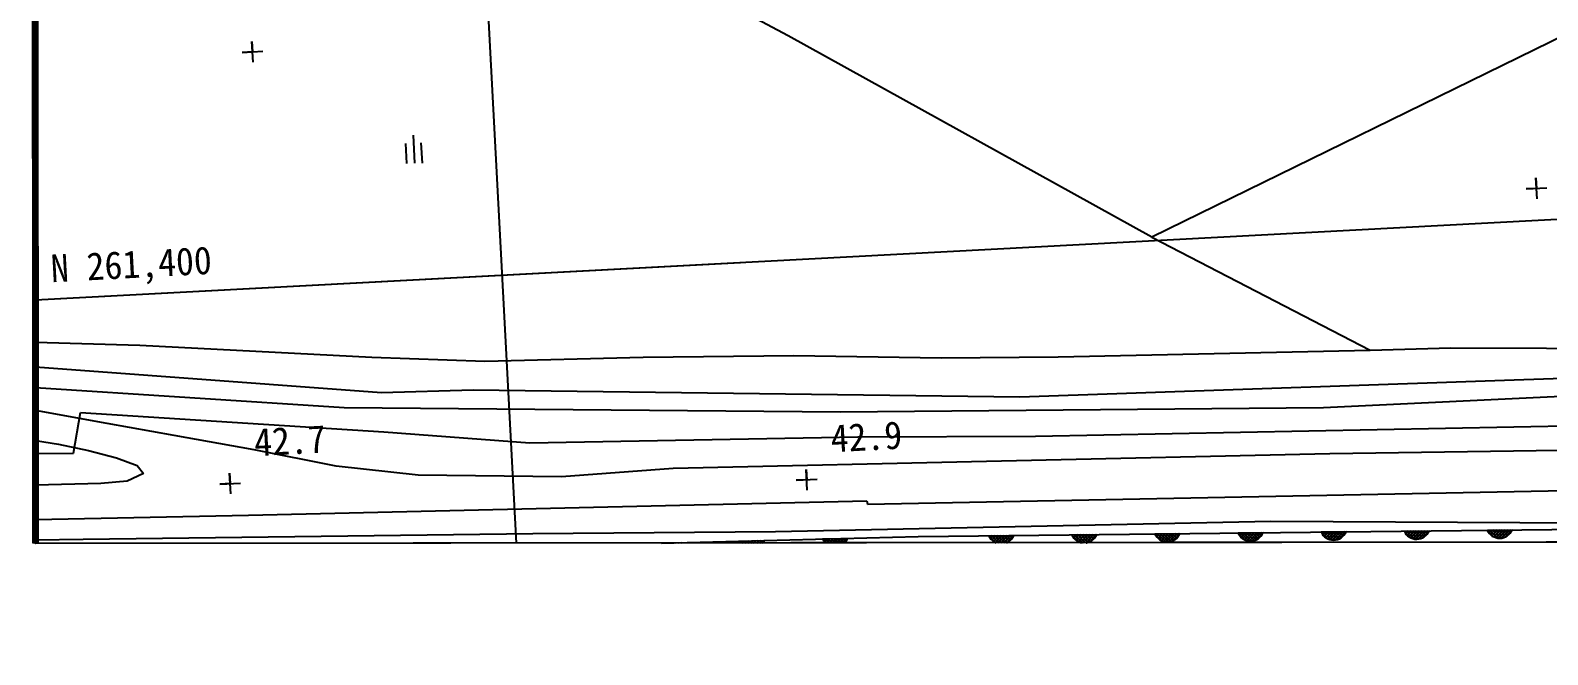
# Model space of a CAD drawing. Header units: millimetres. Extents: x 17638 to 18434, y 1103 to 1809.
# Drawn here: x 17877.4 to 17986.9, y 1407.1 to 1452.2 of the extents above; entities that cross this region are included whole.
import ezdxf
from ezdxf.xclip import XClip

# ---------------------------------------------------------------- set-up
doc = ezdxf.new("R2010")
doc.units = ezdxf.units.MM
doc.header["$LTSCALE"] = 10
doc.header["$MEASUREMENT"] = 0
doc.header["$XCLIPFRAME"] = 2
doc.linetypes.add('A-CENTR01', pattern=[2, 1.25, -0.25, 0.25, -0.25])
doc.layers.add('TN-MACL', color=6, linetype='A-CENTR01')
doc.layers.add('TZ-BASE', color=253, linetype='Continuous')
doc.layers.add('TX-PAPR', color=2, linetype='Continuous', plot=False)
doc.styles.get("Standard").update_dxf_attribs({"font": 'GulimChe.ttf'})

# ---------------------------------------------------------------- blocks, each defined once
blk = doc.blocks.new('JD-SDJKSFJK3')
at = {"layer": 'TZ-BASE'}
for p, q in [((23.74, 132.79), (42.32, -217.07)), ((23.74, 132.79), (42.32, -217.07)), ((54.41, -38.3, 39.47), (37.12, -28.96, 39.47)), ((123.96, -31.64, 39.47), (80.68, -52.85, 39.47)), ((80.68, -52.85, 39.47), (54.41, -38.3, 39.47)), ((14.98, -39.49, 39.1), (16.48, -39.41, 39.1)), ((15.69, -38.7, 39.1), (15.73, -39.45, 39.1)), ((15.77, -40.2, 39.1), (15.69, -38.7, 39.1)), ((15.73, -39.45, 39.1), (14.98, -39.49, 39.1)), ((299.53, -41.5), (0.05, -57.4)), ((27.33, -45.48, 40.21), (27.43, -47.49, 40.21)), ((26.77, -46.08, 40.21), (26.85, -47.52, 40.21)), ((28, -47.49, 40.21), (27.92, -46.02, 40.21)), ((107.7, -49.36, 39.31), (109.2, -49.28, 39.31)), ((108.41, -48.57, 39.31), (108.45, -49.32, 39.31)), ((108.49, -50.07, 39.31), (108.41, -48.57, 39.31)), ((108.45, -49.32, 39.31), (107.7, -49.36, 39.31)), ((80.68, -52.85, 39.56), (96.43, -61.02, 39.56)), ((50.98, -54.7), (0.05, -57.4)), ((0.05, -60.44, 39.39), (7.59, -60.66, 39.39)), ((7.59, -60.66, 39.39), (24.35, -61.53, 39.39)), ((73.91, -61.49, 39.39), (96.43, -61.02, 39.39)), ((96.43, -61.02, 39.39), (102.27, -60.85, 39.39)), ((102.27, -60.85, 39.39), (109.16, -60.86, 39.39)), ((109.16, -60.86, 39.39), (115.72, -60.93, 39.39)), ((0.05, -62.23, 40.02), (25.04, -64.08, 40.02)), ((24.35, -61.53, 39.39), (32.51, -61.8, 39.39)), ((32.51, -61.8, 39.39), (43.94, -61.51, 39.39)), ((43.94, -61.51, 39.39), (54.82, -61.41, 39.39)), ((54.82, -61.41, 39.39), (65.46, -61.57, 39.39)), ((65.46, -61.57, 39.39), (73.91, -61.49, 39.39)), ((71.13, -64.39, 40.02), (147.4, -61.74, 40.02)), ((93.06, -65.15, 42.02), (137.64, -63.07, 42.02)), ((0.06, -63.72, 42.02), (22.35, -65.16, 42.02)), ((25.04, -64.08, 40.02), (31.66, -63.89, 40.02)), ((31.66, -63.89, 40.02), (71.13, -64.39, 40.02)), ((5.23, -66.32, 42.76), (0.06, -65.38, 42.76)), ((2.81, -68.47, 42), (3.31, -65.53, 42)), ((3.31, -65.53, 42), (25.22, -66.92, 42)), ((22.35, -65.16, 42.02), (58.17, -65.48, 42.02)), ((58.17, -65.48, 42.02), (93.06, -65.15, 42.02)), ((10.08, -67.19, 42.76), (5.23, -66.32, 42.76)), ((72.27, -67.22, 42), (121.72, -66.26, 42)), ((0.06, -67.55, 39.42), (1.71, -67.82, 39.42)), ((1.71, -67.82, 39.42), (3.88, -68.26, 39.42)), ((15.84, -68.23, 42.76), (10.08, -67.19, 42.76)), ((25.22, -66.92, 42), (35.76, -67.71, 42)), ((35.76, -67.71, 42), (59.45, -67.29, 42)), ((59.45, -67.29, 42), (72.27, -67.22, 42)), ((162.2, -67.54, 39.51), (93.53, -68.5, 39.51)), ((0.06, -68.49, 42), (2.81, -68.47, 42)), ((3.88, -68.26, 39.42), (5.92, -68.79, 39.42)), ((5.92, -68.79, 39.42), (7.4, -69.35, 39.42)), ((21.78, -69.4, 42.76), (15.84, -68.23, 42.76)), ((93.53, -68.5, 39.51), (46.1, -69.56, 39.51)), ((7.85, -69.93, 39.42), (6.67, -70.49, 39.42)), ((7.4, -69.35, 39.42), (7.85, -69.93, 39.42)), ((14.08, -69.91, 42.69), (14.12, -70.66, 42.69)), ((14.16, -71.41, 42.69), (14.08, -69.91, 42.69)), ((27.7, -70.06, 42.76), (21.78, -69.4, 42.76)), ((38.04, -70.17, 42.76), (27.7, -70.06, 42.76)), ((46.1, -69.56, 37.54), (38.04, -70.17, 37.54)), ((55.71, -69.63, 42.94), (55.75, -70.38, 42.94)), ((55.79, -71.13, 42.94), (55.71, -69.63, 42.94)), ((4.78, -70.64, 39.42), (0.06, -70.78, 39.42)), ((6.67, -70.49, 39.42), (4.78, -70.64, 39.42)), ((13.37, -70.7, 42.69), (14.87, -70.62, 42.69)), ((14.12, -70.66, 42.69), (13.37, -70.7, 42.69)), ((55, -70.42, 42.94), (56.5, -70.34, 42.94)), ((55.75, -70.38, 42.94), (55, -70.42, 42.94)), ((60.13, -72.15, 39.83), (130.72, -70.75, 39.83)), ((15.45, -72.94, 38.5), (60.09, -71.9, 38.5)), ((60.09, -71.9, 39.83), (60.13, -72.15, 39.83)), ((0.06, -73.25, 38.5), (15.45, -72.94, 38.5)), ((35.98, -74.29, 42), (3.5, -74.69, 42)), ((6.64, -75.96, 41.08), (63.8, -74.48, 41.08)), ((53.5, -74.14, 42), (35.98, -74.29, 42)), ((89.26, -73.41, 42), (53.5, -74.14, 42)), ((63.8, -74.48, 41.91), (112.14, -73.94, 41.91)), ((68.9, -74.43, 41.91), (70.7, -74.41, 41.91)), ((69.39, -74.93, 41.91), (68.92, -74.47, 41.91)), ((68.93, -74.5, 41.91), (69.01, -74.42, 41.91)), ((69.02, -74.63, 41.91), (69.22, -74.42, 41.91)), ((69.69, -75.01, 41.91), (69.09, -74.42, 41.91)), ((69.12, -74.74, 41.91), (69.43, -74.42, 41.91)), ((69.23, -74.84, 41.91), (69.64, -74.42, 41.91)), ((69.9, -75.01, 41.91), (69.3, -74.42, 41.91)), ((69.37, -74.92, 41.91), (69.86, -74.42, 41.91)), ((70.08, -74.97, 41.91), (69.51, -74.42, 41.91)), ((69.52, -74.98, 41.91), (70.07, -74.41, 41.91)), ((69.69, -75.01, 41.91), (70.28, -74.41, 41.91)), ((70.23, -74.91, 41.91), (69.72, -74.42, 41.91)), ((69.91, -75.01, 41.91), (70.49, -74.41, 41.91)), ((70.36, -74.83, 41.91), (69.94, -74.41, 41.91)), ((70.48, -74.74, 41.91), (70.15, -74.41, 41.91)), ((70.19, -74.93, 41.91), (70.69, -74.42, 41.91)), ((70.58, -74.62, 41.91), (70.36, -74.41, 41.91)), ((70.66, -74.49, 41.91), (70.57, -74.41, 41.91)), ((74.9, -74.36, 41.91), (76.7, -74.34, 41.91)), ((75.39, -74.86, 41.91), (74.92, -74.4, 41.91)), ((74.93, -74.43, 41.91), (75.01, -74.36, 41.91)), ((75.02, -74.56, 41.91), (75.22, -74.35, 41.91)), ((75.69, -74.94, 41.91), (75.09, -74.36, 41.91)), ((75.12, -74.67, 41.91), (75.43, -74.35, 41.91)), ((75.23, -74.77, 41.91), (75.64, -74.35, 41.91)), ((75.9, -74.94, 41.91), (75.3, -74.35, 41.91)), ((75.37, -74.85, 41.91), (75.86, -74.35, 41.91)), ((76.08, -74.91, 41.91), (75.51, -74.35, 41.91)), ((75.52, -74.91, 41.91), (76.07, -74.34, 41.91)), ((75.69, -74.94, 41.91), (76.28, -74.34, 41.91)), ((76.23, -74.84, 41.91), (75.72, -74.35, 41.91)), ((75.9, -74.94, 41.91), (76.49, -74.34, 41.91)), ((76.36, -74.76, 41.91), (75.94, -74.35, 41.91)), ((76.48, -74.67, 41.91), (76.15, -74.34, 41.91)), ((76.19, -74.86, 41.91), (76.69, -74.35, 41.91)), ((76.58, -74.55, 41.91), (76.36, -74.34, 41.91)), ((76.66, -74.42, 41.91), (76.57, -74.34, 41.91)), ((80.9, -74.29, 41.91), (82.7, -74.27, 41.91)), ((81.39, -74.79, 41.91), (80.92, -74.33, 41.91)), ((80.93, -74.36, 41.91), (81.01, -74.29, 41.91)), ((81.02, -74.49, 41.91), (81.22, -74.29, 41.91)), ((81.69, -74.87, 41.91), (81.09, -74.29, 41.91)), ((81.12, -74.61, 41.91), (81.43, -74.28, 41.91)), ((81.23, -74.7, 41.91), (81.64, -74.28, 41.91)), ((81.9, -74.87, 41.91), (81.3, -74.29, 41.91)), ((81.37, -74.78, 41.91), (81.86, -74.28, 41.91)), ((82.08, -74.84, 41.91), (81.51, -74.28, 41.91)), ((81.52, -74.84, 41.91), (82.07, -74.28, 41.91)), ((81.69, -74.87, 41.91), (82.28, -74.27, 41.91)), ((82.23, -74.78, 41.91), (81.72, -74.28, 41.91)), ((81.9, -74.87, 41.91), (82.49, -74.27, 41.91)), ((82.36, -74.7, 41.91), (81.94, -74.28, 41.91)), ((82.48, -74.6, 41.91), (82.15, -74.28, 41.91)), ((82.19, -74.8, 41.91), (82.69, -74.28, 41.91)), ((82.58, -74.49, 41.91), (82.36, -74.27, 41.91)), ((82.66, -74.36, 41.91), (82.57, -74.27, 41.91)), ((86.9, -74.22, 41.91), (88.7, -74.2, 41.91)), ((87.39, -74.72, 41.91), (86.92, -74.26, 41.91)), ((86.93, -74.3, 41.91), (87.01, -74.22, 41.91)), ((87.02, -74.43, 41.91), (87.22, -74.22, 41.91)), ((87.69, -74.81, 41.91), (87.09, -74.22, 41.91)), ((87.12, -74.54, 41.91), (87.43, -74.22, 41.91)), ((87.23, -74.63, 41.91), (87.64, -74.21, 41.91)), ((87.9, -74.81, 41.91), (87.3, -74.22, 41.91)), ((87.37, -74.71, 41.91), (87.86, -74.21, 41.91)), ((88.08, -74.77, 41.91), (87.51, -74.21, 41.91)), ((87.52, -74.77, 41.91), (88.07, -74.21, 41.91)), ((87.69, -74.81, 41.91), (88.28, -74.21, 41.91)), ((88.23, -74.71, 41.91), (87.72, -74.21, 41.91)), ((87.9, -74.81, 41.91), (88.49, -74.2, 41.91)), ((88.36, -74.63, 41.91), (87.93, -74.21, 41.91)), ((88.48, -74.53, 41.91), (88.15, -74.21, 41.91)), ((88.19, -74.73, 41.91), (88.69, -74.21, 41.91)), ((88.58, -74.42, 41.91), (88.36, -74.21, 41.91)), ((88.66, -74.29, 41.91), (88.57, -74.2, 41.91)), ((126.51, -73.61, 42), (89.26, -73.41, 42)), ((92.9, -74.15, 41.91), (94.7, -74.13, 41.91)), ((93.39, -74.65, 41.91), (92.92, -74.2, 41.91)), ((92.93, -74.23, 41.91), (93.01, -74.15, 41.91)), ((93.02, -74.36, 41.91), (93.22, -74.15, 41.91)), ((93.69, -74.74, 41.91), (93.09, -74.15, 41.91)), ((93.12, -74.47, 41.91), (93.43, -74.15, 41.91)), ((93.23, -74.57, 41.91), (93.64, -74.15, 41.91)), ((93.9, -74.74, 41.91), (93.3, -74.15, 41.91)), ((93.37, -74.64, 41.91), (93.86, -74.14, 41.91)), ((94.08, -74.7, 41.91), (93.51, -74.15, 41.91)), ((93.52, -74.7, 41.91), (94.07, -74.14, 41.91)), ((93.69, -74.74, 41.91), (94.28, -74.14, 41.91)), ((94.23, -74.64, 41.91), (93.72, -74.14, 41.91)), ((93.9, -74.74, 41.91), (94.49, -74.14, 41.91)), ((94.36, -74.56, 41.91), (93.93, -74.14, 41.91)), ((94.48, -74.46, 41.91), (94.15, -74.14, 41.91)), ((94.19, -74.66, 41.91), (94.69, -74.14, 41.91)), ((94.58, -74.35, 41.91), (94.36, -74.14, 41.91)), ((94.66, -74.22, 41.91), (94.57, -74.13, 41.91)), ((98.9, -74.09, 41.91), (100.7, -74.07, 41.91)), ((99.39, -74.59, 41.91), (98.92, -74.13, 41.91)), ((98.93, -74.16, 41.91), (99.01, -74.08, 41.91)), ((99.02, -74.29, 41.91), (99.22, -74.08, 41.91)), ((99.69, -74.67, 41.91), (99.09, -74.08, 41.91)), ((99.12, -74.4, 41.91), (99.43, -74.08, 41.91)), ((99.23, -74.5, 41.91), (99.64, -74.08, 41.91)), ((99.9, -74.67, 41.91), (99.3, -74.08, 41.91)), ((99.36, -74.58, 41.91), (99.86, -74.07, 41.91)), ((100.08, -74.63, 41.91), (99.51, -74.08, 41.91)), ((99.52, -74.64, 41.91), (100.07, -74.07, 41.91)), ((99.69, -74.67, 41.91), (100.28, -74.07, 41.91)), ((100.23, -74.57, 41.91), (99.72, -74.08, 41.91)), ((99.9, -74.67, 41.91), (100.49, -74.07, 41.91)), ((100.36, -74.49, 41.91), (99.93, -74.07, 41.91)), ((100.48, -74.4, 41.91), (100.15, -74.07, 41.91)), ((100.19, -74.59, 41.91), (100.69, -74.08, 41.91)), ((100.58, -74.28, 41.91), (100.36, -74.07, 41.91)), ((100.66, -74.15, 41.91), (100.57, -74.07, 41.91)), ((104.9, -74.02, 41.91), (106.7, -74, 41.91)), ((105.38, -74.52, 41.91), (104.92, -74.06, 41.91)), ((104.93, -74.09, 41.91), (105.01, -74.02, 41.91)), ((105.02, -74.22, 41.91), (105.22, -74.01, 41.91)), ((105.68, -74.6, 41.91), (105.09, -74.02, 41.91)), ((105.12, -74.33, 41.91), (105.43, -74.01, 41.91)), ((105.23, -74.43, 41.91), (105.64, -74.01, 41.91)), ((105.9, -74.6, 41.91), (105.3, -74.01, 41.91)), ((105.36, -74.51, 41.91), (105.85, -74.01, 41.91)), ((106.08, -74.57, 41.91), (105.51, -74.01, 41.91)), ((105.52, -74.57, 41.91), (106.07, -74, 41.91)), ((105.69, -74.6, 41.91), (106.28, -74, 41.91)), ((106.23, -74.5, 41.91), (105.72, -74.01, 41.91)), ((105.9, -74.6, 41.91), (106.49, -74, 41.91)), ((106.36, -74.42, 41.91), (105.93, -74.01, 41.91)), ((106.48, -74.33, 41.91), (106.15, -74, 41.91)), ((106.19, -74.52, 41.91), (106.69, -74.01, 41.91)), ((106.58, -74.21, 41.91), (106.36, -74, 41.91)), ((106.66, -74.08, 41.91), (106.57, -74, 41.91)), ((3.5, -74.69, 42), (0.07, -74.75, 42)), ((44.91, -74.97, 41.08), (46.71, -74.92, 41.08)), ((45.13, -75.28, 41.08), (45.44, -74.96, 41.08)), ((45.25, -75.38, 41.08), (45.65, -74.95, 41.08)), ((45.38, -75.46, 41.08), (45.86, -74.95, 41.08)), ((46.09, -75.5, 41.08), (45.52, -74.96, 41.08)), ((45.53, -75.51, 41.08), (46.08, -74.94, 41.08)), ((45.71, -75.54, 41.08), (46.29, -74.94, 41.08)), ((46.24, -75.44, 41.08), (45.73, -74.95, 41.08)), ((45.92, -75.54, 41.08), (46.5, -74.93, 41.08)), ((46.38, -75.36, 41.08), (45.94, -74.94, 41.08)), ((46.49, -75.26, 41.08), (46.15, -74.94, 41.08)), ((46.2, -75.46, 41.08), (46.7, -74.94, 41.08)), ((46.59, -75.14, 41.08), (46.37, -74.93, 41.08)), ((46.67, -75.01, 41.08), (46.58, -74.93, 41.08)), ((50.9, -74.82, 41.08), (52.7, -74.77, 41.08)), ((51.4, -75.31, 41.08), (50.92, -74.86, 41.08)), ((50.94, -74.89, 41.08), (51.01, -74.81, 41.08)), ((51.03, -75.02, 41.08), (51.23, -74.81, 41.08)), ((51.7, -75.39, 41.08), (51.09, -74.81, 41.08)), ((51.13, -75.13, 41.08), (51.44, -74.8, 41.08)), ((51.24, -75.22, 41.08), (51.65, -74.8, 41.08)), ((51.91, -75.39, 41.08), (51.3, -74.81, 41.08)), ((51.38, -75.3, 41.08), (51.86, -74.79, 41.08)), ((52.09, -75.35, 41.08), (51.52, -74.8, 41.08)), ((51.53, -75.36, 41.08), (52.07, -74.79, 41.08)), ((51.71, -75.39, 41.08), (52.29, -74.78, 41.08)), ((52.24, -75.28, 41.08), (51.73, -74.8, 41.08)), ((51.92, -75.39, 41.08), (52.5, -74.78, 41.08)), ((52.37, -75.2, 41.08), (51.94, -74.79, 41.08)), ((52.49, -75.1, 41.08), (52.15, -74.78, 41.08)), ((52.2, -75.3, 41.08), (52.7, -74.78, 41.08)), ((52.59, -74.99, 41.08), (52.36, -74.78, 41.08)), ((52.66, -74.86, 41.08), (52.58, -74.77, 41.08)), ((56.9, -74.66, 41.08), (58.7, -74.62, 41.08)), ((57.4, -75.15, 41.08), (56.92, -74.7, 41.08)), ((56.94, -74.74, 41.08), (57.01, -74.66, 41.08)), ((57.02, -74.86, 41.08), (57.22, -74.65, 41.08)), ((57.7, -75.23, 41.08), (57.09, -74.66, 41.08)), ((57.12, -74.97, 41.08), (57.44, -74.65, 41.08)), ((57.24, -75.07, 41.08), (57.65, -74.64, 41.08)), ((57.91, -75.23, 41.08), (57.3, -74.65, 41.08)), ((57.38, -75.15, 41.08), (57.86, -74.64, 41.08)), ((58.09, -75.19, 41.08), (57.51, -74.65, 41.08)), ((57.53, -75.2, 41.08), (58.07, -74.63, 41.08)), ((57.71, -75.23, 41.08), (58.28, -74.63, 41.08)), ((58.24, -75.13, 41.08), (57.73, -74.64, 41.08)), ((57.92, -75.23, 41.08), (58.5, -74.62, 41.08)), ((58.37, -75.05, 41.08), (57.94, -74.64, 41.08)), ((58.49, -74.95, 41.08), (58.15, -74.63, 41.08)), ((58.2, -75.15, 41.08), (58.7, -74.63, 41.08)), ((58.58, -74.83, 41.08), (58.36, -74.62, 41.08)), ((58.66, -74.7, 41.08), (58.57, -74.62, 41.08))]:
    blk.add_line(p, q, dxfattribs=at)
for centre, start, end in [((69.8, -74.04, 41.91), 203.2699, 338.0302), ((75.79, -73.97, 41.91), 203.2699, 338.0302), ((81.79, -73.9, 41.91), 203.2699, 338.0302), ((87.79, -73.84, 41.91), 203.2699, 338.0302), ((93.79, -73.77, 41.91), 203.2699, 338.0302), ((99.79, -73.7, 41.91), 203.2699, 338.0302), ((105.79, -73.63, 41.91), 203.2699, 338.0302), ((45.8, -74.57, 41.08), 204.0972, 338.8575), ((51.79, -74.42, 41.08), 204.0972, 338.8575), ((57.79, -74.26, 41.08), 204.0972, 338.8575)]:
    blk.add_arc(centre, 0.975, start, end, dxfattribs=at)
for s, p in [('N 261,400', (1.22, -56.11)), ('42.7', (15.9, -68.68, 42.75)), ('42.9', (57.53, -68.4, 40.19))]:
    blk.add_text(s, height=2, rotation=3.0398, dxfattribs=at).set_placement(p)

msp = doc.modelspace()

# ---------------------------------------------------------------- linework, layer by layer
at = {"layer": 'TN-MACL', "const_width": 0.5}
msp.add_lwpolyline([(17877.62, 1565.14), (17877.75, 1415.14)], dxfattribs=at)
at = {"layer": 'TX-PAPR'}
msp.add_lwpolyline([(17877.62, 1565.14), (18177.62, 1565.4), (18177.75, 1415.4), (17877.75, 1415.14)], close=True, dxfattribs=at)

# ---------------------------------------------------------------- block references
at = {"layer": 'TZ-BASE'}
ref = msp.add_blockref('JD-SDJKSFJK3', (17877.68, 1490.14), dxfattribs=at)
XClip(ref).set_block_clipping_path([(-0.0661112123, 74.999970862), (299.9337722053, 75.2644158343), (300.0659946915, -74.7355260164), (0.0661112122, -74.999970862)])

doc.saveas('drawing.dxf')
